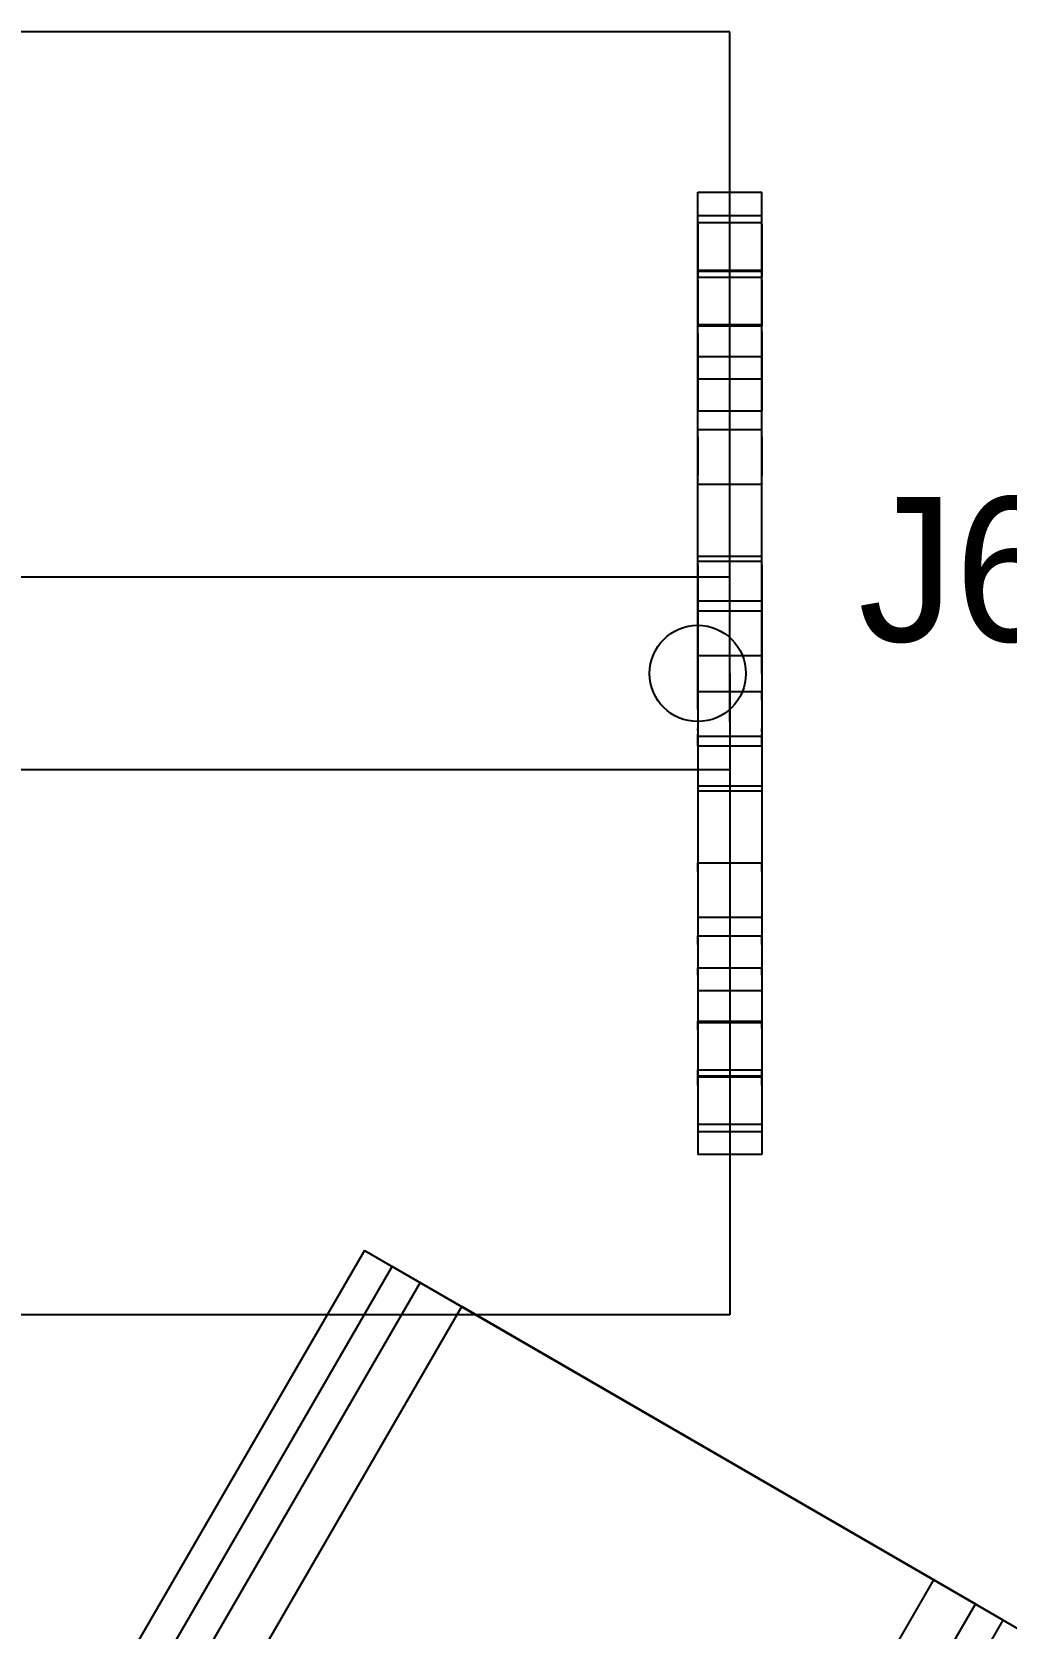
# Model space of a CAD drawing. Header units: millimetres. Extents: x -180 to 1414, y -663 to 972.
# Drawn here: x 558.5 to 619.2, y 545.5 to 645 of the extents above; entities that cross this region are included whole.
import ezdxf

# ---------------------------------------------------------------- set-up
doc = ezdxf.new("R2010")
doc.units = ezdxf.units.MM
doc.layers.add('AXIS_CENTRES', color=4, linetype='Continuous')
doc.layers.add('SIDE', color=8, linetype='Continuous')

msp = doc.modelspace()

# ---------------------------------------------------------------- linework, layer by layer
at = {"layer": 'AXIS_CENTRES'}
msp.add_circle((600, 605), 3, dxfattribs=at)
at = {"layer": 'SIDE'}
for p, q in [((602, 645), (498, 645)), ((602, 644.888), (602, 645)), ((602, 644.553), (602, 644.888)), ((602, 643.997), (602, 644.553)), ((602, 643.223), (602, 643.997)), ((602, 642.235), (602, 643.223)), ((602, 641.039), (602, 642.235)), ((602, 639.641), (602, 641.039)), ((602, 638.05), (602, 639.641)), ((602, 636.273), (602, 638.05)), ((602, 634.322), (602, 636.273)), ((600, 634.916), (600, 635)), ((600, 635), (604, 635)), ((604, 634.916), (604, 635)), ((600, 634.665), (600, 634.916)), ((600, 634.248), (600, 634.665)), ((600, 633.667), (600, 634.248)), ((602, 632.207), (602, 634.322)), ((604, 634.665), (604, 634.916)), ((604, 634.248), (604, 634.665)), ((604, 633.667), (604, 634.248)), ((600, 632.926), (600, 633.667)), ((600, 633.547), (600, 633.552)), ((600, 633.552), (604, 633.552)), ((600, 633.533), (600, 633.547)), ((600, 633.509), (600, 633.533)), ((600, 633.477), (600, 633.509)), ((600, 633.435), (600, 633.477)), ((600, 633.384), (600, 633.435)), ((600, 633.324), (600, 633.384)), ((600, 633.257), (600, 633.324)), ((600, 633.181), (600, 633.257)), ((600, 633.098), (600, 633.181)), ((600, 633.105), (600, 633.11)), ((600, 633.11), (604, 633.11)), ((600, 633.091), (600, 633.105)), ((600, 633.008), (600, 633.098)), ((600, 633.067), (600, 633.091)), ((600, 633.034), (600, 633.067)), ((600, 632.992), (600, 633.034)), ((600, 633.008), (600, 632.912)), ((600, 632.942), (600, 632.992)), ((604, 632.926), (604, 633.667)), ((604, 633.547), (604, 633.552)), ((604, 633.533), (604, 633.547)), ((604, 633.509), (604, 633.533)), ((604, 633.477), (604, 633.509)), ((604, 633.435), (604, 633.477)), ((604, 633.384), (604, 633.435)), ((604, 633.324), (604, 633.384)), ((604, 633.257), (604, 633.324)), ((604, 633.181), (604, 633.257)), ((604, 633.098), (604, 633.181)), ((604, 633.105), (604, 633.11)), ((604, 633.091), (604, 633.105)), ((604, 633.008), (604, 633.098)), ((604, 633.067), (604, 633.091)), ((604, 633.034), (604, 633.067)), ((604, 632.992), (604, 633.034)), ((604, 633.008), (604, 632.912)), ((604, 632.942), (604, 632.992)), ((600, 632.882), (600, 632.942)), ((600, 632.029), (600, 632.926)), ((600, 632.912), (600, 632.81)), ((600, 632.815), (600, 632.882)), ((600, 632.739), (600, 632.815)), ((600, 632.81), (600, 632.702)), ((600, 632.656), (600, 632.739)), ((600, 632.702), (600, 632.59)), ((600, 632.656), (600, 632.566)), ((600, 632.59), (600, 632.473)), ((600, 632.566), (600, 632.47)), ((600, 632.473), (600, 632.353)), ((600, 632.47), (600, 632.368)), ((600, 632.368), (600, 632.26)), ((600, 632.353), (600, 632.23)), ((600, 632.26), (600, 632.148)), ((600, 632.23), (600, 632.105)), ((600, 632.148), (600, 632.031)), ((600, 632.105), (600, 631.979)), ((600, 632.031), (600, 631.911)), ((600, 630.981), (600, 632.029)), ((600, 631.979), (600, 631.852)), ((602, 629.94), (602, 632.207)), ((604, 632.882), (604, 632.942)), ((604, 632.029), (604, 632.926)), ((604, 632.912), (604, 632.81)), ((604, 632.815), (604, 632.882)), ((604, 632.739), (604, 632.815)), ((604, 632.81), (604, 632.702)), ((604, 632.656), (604, 632.739)), ((604, 632.702), (604, 632.59)), ((604, 632.656), (604, 632.566)), ((604, 632.59), (604, 632.473)), ((604, 632.566), (604, 632.47)), ((604, 632.473), (604, 632.353)), ((604, 632.47), (604, 632.368)), ((604, 632.368), (604, 632.26)), ((604, 632.353), (604, 632.23)), ((604, 632.26), (604, 632.148)), ((604, 632.23), (604, 632.105)), ((604, 632.148), (604, 632.031)), ((604, 632.105), (604, 631.979)), ((604, 632.031), (604, 631.911)), ((604, 630.981), (604, 632.029)), ((604, 631.979), (604, 631.852)), ((600, 631.911), (600, 631.788)), ((600, 631.852), (600, 631.725)), ((600, 631.788), (600, 631.663)), ((600, 631.725), (600, 631.599)), ((600, 631.663), (600, 631.537)), ((600, 631.599), (600, 631.474)), ((600, 631.537), (600, 631.41)), ((600, 631.474), (600, 631.351)), ((600, 631.41), (600, 631.283)), ((600, 631.351), (600, 631.231)), ((600, 631.283), (600, 631.157)), ((600, 631.231), (600, 631.115)), ((600, 631.157), (600, 631.032)), ((600, 631.115), (600, 631.002)), ((600, 631.032), (600, 630.909)), ((600, 631.002), (600, 630.894)), ((604, 631.911), (604, 631.788)), ((604, 631.852), (604, 631.725)), ((604, 631.788), (604, 631.663)), ((604, 631.725), (604, 631.599)), ((604, 631.663), (604, 631.537)), ((604, 631.599), (604, 631.474)), ((604, 631.537), (604, 631.41)), ((604, 631.474), (604, 631.351)), ((604, 631.41), (604, 631.283)), ((604, 631.351), (604, 631.231)), ((604, 631.283), (604, 631.157)), ((604, 631.231), (604, 631.115)), ((604, 631.157), (604, 631.032)), ((604, 631.115), (604, 631.002)), ((604, 631.032), (604, 630.909)), ((604, 631.002), (604, 630.894)), ((600, 629.787), (600, 630.981)), ((600, 630.909), (600, 630.789)), ((600, 630.894), (600, 630.792)), ((600, 630.792), (600, 630.696)), ((600, 630.789), (600, 630.672)), ((600, 630.696), (600, 630.606)), ((600, 630.672), (600, 630.56)), ((600, 630.606), (600, 630.523)), ((600, 630.56), (600, 630.452)), ((600, 630.523), (600, 630.448)), ((600, 630.452), (600, 630.35)), ((600, 630.448), (600, 630.38)), ((600, 630.38), (600, 630.32)), ((600, 630.35), (600, 630.254)), ((600, 630.32), (600, 630.27)), ((600, 630.27), (600, 630.228)), ((600, 630.254), (600, 630.164)), ((600, 630.228), (600, 630.195)), ((600, 630.195), (600, 630.171)), ((600, 630.171), (600, 630.157)), ((600, 630.164), (600, 630.081)), ((600, 630.157), (600, 630.152)), ((600, 630.152), (604, 630.152)), ((600, 630.078), (600, 630.083)), ((600, 630.083), (604, 630.083)), ((600, 630.081), (600, 630.005)), ((600, 630.064), (600, 630.078)), ((600, 630.04), (600, 630.064)), ((600, 630.007), (600, 630.04)), ((600, 629.965), (600, 630.007)), ((600, 630.005), (600, 629.938)), ((604, 629.787), (604, 630.981)), ((604, 630.909), (604, 630.789)), ((604, 630.894), (604, 630.792)), ((604, 630.792), (604, 630.696)), ((604, 630.789), (604, 630.672)), ((604, 630.696), (604, 630.606)), ((604, 630.672), (604, 630.56)), ((604, 630.606), (604, 630.523)), ((604, 630.56), (604, 630.452)), ((604, 630.523), (604, 630.448)), ((604, 630.452), (604, 630.35)), ((604, 630.448), (604, 630.38)), ((604, 630.38), (604, 630.32)), ((604, 630.35), (604, 630.254)), ((604, 630.32), (604, 630.27)), ((604, 630.27), (604, 630.228)), ((604, 630.254), (604, 630.164)), ((604, 630.228), (604, 630.195)), ((604, 630.195), (604, 630.171)), ((604, 630.171), (604, 630.157)), ((604, 630.164), (604, 630.081)), ((604, 630.157), (604, 630.152)), ((604, 630.078), (604, 630.083)), ((604, 630.081), (604, 630.005)), ((604, 630.064), (604, 630.078)), ((604, 630.04), (604, 630.064)), ((604, 630.007), (604, 630.04)), ((604, 629.965), (604, 630.007)), ((604, 630.005), (604, 629.938)), ((600, 629.914), (600, 629.965)), ((600, 629.938), (600, 629.878)), ((600, 629.855), (600, 629.914)), ((600, 629.878), (600, 629.828)), ((600, 629.787), (600, 629.855)), ((600, 629.828), (600, 629.786)), ((600, 628.455), (600, 629.787)), ((600, 629.712), (600, 629.787)), ((600, 629.786), (600, 629.753)), ((600, 629.753), (600, 629.729)), ((600, 629.729), (600, 629.715)), ((600, 629.715), (600, 629.71)), ((600, 629.629), (600, 629.712)), ((600, 629.71), (604, 629.71)), ((600, 629.539), (600, 629.629)), ((600, 629.539), (600, 629.443)), ((600, 629.443), (600, 629.34)), ((600, 629.34), (600, 629.233)), ((600, 629.233), (600, 629.12)), ((600, 629.12), (600, 629.004)), ((600, 629.004), (600, 628.884)), ((602, 627.533), (602, 629.94)), ((604, 629.914), (604, 629.965)), ((604, 629.938), (604, 629.878)), ((604, 629.855), (604, 629.914)), ((604, 629.878), (604, 629.828)), ((604, 629.787), (604, 629.855)), ((604, 629.828), (604, 629.786)), ((604, 628.455), (604, 629.787)), ((604, 629.712), (604, 629.787)), ((604, 629.786), (604, 629.753)), ((604, 629.753), (604, 629.729)), ((604, 629.729), (604, 629.715)), ((604, 629.715), (604, 629.71)), ((604, 629.629), (604, 629.712)), ((604, 629.539), (604, 629.629)), ((604, 629.539), (604, 629.443)), ((604, 629.443), (604, 629.34)), ((604, 629.34), (604, 629.233)), ((604, 629.233), (604, 629.12)), ((604, 629.12), (604, 629.004)), ((604, 629.004), (604, 628.884)), ((600, 628.884), (600, 628.761)), ((600, 628.761), (600, 628.636)), ((600, 628.636), (600, 628.51)), ((600, 628.51), (600, 628.383)), ((600, 626.992), (600, 628.455)), ((600, 628.383), (600, 628.256)), ((600, 628.256), (600, 628.129)), ((600, 628.129), (600, 628.004)), ((600, 628.004), (600, 627.882)), ((604, 628.884), (604, 628.761)), ((604, 628.761), (604, 628.636)), ((604, 628.636), (604, 628.51)), ((604, 628.51), (604, 628.383)), ((604, 626.992), (604, 628.455)), ((604, 628.383), (604, 628.256)), ((604, 628.256), (604, 628.129)), ((604, 628.129), (604, 628.004)), ((604, 628.004), (604, 627.882)), ((600, 627.882), (600, 627.762)), ((600, 627.762), (600, 627.645)), ((600, 627.645), (600, 627.533)), ((600, 627.533), (600, 627.425)), ((600, 627.425), (600, 627.323)), ((600, 627.323), (600, 627.226)), ((600, 627.226), (600, 627.136)), ((600, 627.136), (600, 627.054)), ((600, 627.054), (600, 626.978)), ((602, 625), (602, 627.533)), ((604, 627.882), (604, 627.762)), ((604, 627.762), (604, 627.645)), ((604, 627.645), (604, 627.533)), ((604, 627.533), (604, 627.425)), ((604, 627.425), (604, 627.323)), ((604, 627.323), (604, 627.226)), ((604, 627.226), (604, 627.136)), ((604, 627.136), (604, 627.054)), ((604, 627.054), (604, 626.978)), ((600, 625.405), (600, 626.992)), ((600, 626.978), (600, 626.91)), ((600, 626.91), (600, 626.851)), ((600, 626.851), (600, 626.8)), ((600, 626.8), (600, 626.758)), ((600, 626.76), (600, 626.765)), ((600, 626.765), (604, 626.765)), ((600, 626.746), (600, 626.76)), ((600, 626.758), (600, 626.725)), ((600, 626.722), (600, 626.746)), ((600, 626.725), (600, 626.702)), ((600, 626.689), (600, 626.722)), ((600, 626.702), (600, 626.687)), ((600, 626.647), (600, 626.689)), ((600, 626.687), (600, 626.683)), ((600, 626.683), (604, 626.683)), ((600, 626.597), (600, 626.647)), ((600, 626.537), (600, 626.597)), ((600, 626.47), (600, 626.537)), ((600, 626.394), (600, 626.47)), ((600, 626.311), (600, 626.394)), ((600, 626.221), (600, 626.311)), ((600, 626.221), (600, 626.125)), ((600, 626.125), (600, 626.023)), ((600, 626.023), (600, 625.915)), ((604, 625.405), (604, 626.992)), ((604, 626.978), (604, 626.91)), ((604, 626.91), (604, 626.851)), ((604, 626.851), (604, 626.8)), ((604, 626.8), (604, 626.758)), ((604, 626.76), (604, 626.765)), ((604, 626.746), (604, 626.76)), ((604, 626.758), (604, 626.725)), ((604, 626.722), (604, 626.746)), ((604, 626.725), (604, 626.702)), ((604, 626.689), (604, 626.722)), ((604, 626.702), (604, 626.687)), ((604, 626.647), (604, 626.689)), ((604, 626.687), (604, 626.683)), ((604, 626.597), (604, 626.647)), ((604, 626.537), (604, 626.597)), ((604, 626.47), (604, 626.537)), ((604, 626.394), (604, 626.47)), ((604, 626.311), (604, 626.394)), ((604, 626.311), (604, 626.221)), ((604, 626.221), (604, 626.125)), ((604, 626.125), (604, 626.023)), ((604, 626.023), (604, 625.915)), ((600, 625.915), (600, 625.802)), ((600, 625.802), (600, 625.686)), ((600, 625.686), (600, 625.566)), ((600, 625.566), (600, 625.443)), ((600, 625.443), (600, 625.318)), ((600, 623.705), (600, 625.405)), ((600, 625.318), (600, 625.192)), ((600, 625.192), (600, 625.065)), ((600, 625.065), (600, 624.938)), ((604, 625.915), (604, 625.802)), ((604, 625.802), (604, 625.686)), ((604, 625.686), (604, 625.566)), ((604, 625.566), (604, 625.443)), ((604, 625.443), (604, 625.318)), ((604, 623.705), (604, 625.405)), ((604, 625.318), (604, 625.192)), ((604, 625.192), (604, 625.065)), ((604, 625.065), (604, 624.938)), ((600, 624.938), (600, 624.812)), ((600, 624.812), (600, 624.687)), ((600, 624.762), (600, 624.767)), ((600, 624.767), (604, 624.767)), ((600, 624.748), (600, 624.762)), ((600, 624.724), (600, 624.748)), ((600, 624.691), (600, 624.724)), ((600, 624.649), (600, 624.691)), ((600, 624.687), (600, 624.564)), ((600, 624.598), (600, 624.649)), ((600, 624.539), (600, 624.598)), ((600, 624.564), (600, 624.444)), ((600, 624.471), (600, 624.539)), ((600, 624.396), (600, 624.471)), ((600, 624.444), (600, 624.327)), ((600, 624.313), (600, 624.396)), ((600, 624.327), (600, 624.215)), ((600, 624.223), (600, 624.313)), ((600, 624.223), (600, 624.126)), ((600, 624.215), (600, 624.107)), ((600, 624.126), (600, 624.024)), ((600, 624.107), (600, 624.005)), ((600, 624.024), (600, 623.917)), ((602, 622.355), (602, 625)), ((604, 624.938), (604, 624.812)), ((604, 624.812), (604, 624.687)), ((604, 624.762), (604, 624.767)), ((604, 624.748), (604, 624.762)), ((604, 624.724), (604, 624.748)), ((604, 624.691), (604, 624.724)), ((604, 624.649), (604, 624.691)), ((604, 624.687), (604, 624.564)), ((604, 624.598), (604, 624.649)), ((604, 624.539), (604, 624.598)), ((604, 624.564), (604, 624.444)), ((604, 624.471), (604, 624.539)), ((604, 624.396), (604, 624.471)), ((604, 624.444), (604, 624.327)), ((604, 624.313), (604, 624.396)), ((604, 624.327), (604, 624.215)), ((604, 624.223), (604, 624.313)), ((604, 624.223), (604, 624.126)), ((604, 624.215), (604, 624.107)), ((604, 624.126), (604, 624.024)), ((604, 624.107), (604, 624.005)), ((604, 624.024), (604, 623.917)), ((600, 624.005), (600, 623.909)), ((600, 623.917), (600, 623.804)), ((600, 623.909), (600, 623.819)), ((600, 623.819), (600, 623.736)), ((600, 623.804), (600, 623.688)), ((600, 623.736), (600, 623.66)), ((600, 621.9), (600, 623.705)), ((600, 623.688), (600, 623.568)), ((600, 623.66), (600, 623.593)), ((600, 623.593), (600, 623.533)), ((600, 623.568), (600, 623.445)), ((600, 623.533), (600, 623.482)), ((600, 623.482), (600, 623.44)), ((600, 623.445), (600, 623.32)), ((600, 623.44), (600, 623.408)), ((600, 623.408), (600, 623.384)), ((600, 623.384), (600, 623.37)), ((600, 623.37), (600, 623.365)), ((600, 623.365), (604, 623.365)), ((600, 623.32), (600, 623.194)), ((600, 623.194), (600, 623.067)), ((600, 623.067), (600, 622.94)), ((604, 624.005), (604, 623.909)), ((604, 623.917), (604, 623.804)), ((604, 623.909), (604, 623.819)), ((604, 623.819), (604, 623.736)), ((604, 623.804), (604, 623.688)), ((604, 623.736), (604, 623.66)), ((604, 621.9), (604, 623.705)), ((604, 623.688), (604, 623.568)), ((604, 623.66), (604, 623.593)), ((604, 623.593), (604, 623.533)), ((604, 623.568), (604, 623.445)), ((604, 623.533), (604, 623.482)), ((604, 623.482), (604, 623.44)), ((604, 623.445), (604, 623.32)), ((604, 623.44), (604, 623.408)), ((604, 623.408), (604, 623.384)), ((604, 623.384), (604, 623.37)), ((604, 623.37), (604, 623.365)), ((604, 623.32), (604, 623.194)), ((604, 623.194), (604, 623.067)), ((604, 623.067), (604, 622.94)), ((600, 622.94), (600, 622.813)), ((600, 622.813), (600, 622.688)), ((600, 622.688), (600, 622.565)), ((600, 622.565), (600, 622.445)), ((600, 622.445), (600, 622.329)), ((600, 622.329), (600, 622.217)), ((600, 622.217), (600, 622.109)), ((600, 622.109), (600, 622.007)), ((602, 619.614), (602, 622.355)), ((604, 622.94), (604, 622.813)), ((604, 622.813), (604, 622.688)), ((604, 622.688), (604, 622.565)), ((604, 622.565), (604, 622.445)), ((604, 622.445), (604, 622.329)), ((604, 622.329), (604, 622.217)), ((604, 622.217), (604, 622.109)), ((604, 622.109), (604, 622.007)), ((600, 622.007), (600, 621.91)), ((600, 621.91), (600, 621.82)), ((600, 620), (600, 621.9)), ((600, 621.82), (600, 621.737)), ((600, 621.737), (600, 621.662)), ((600, 621.662), (600, 621.594)), ((600, 621.594), (600, 621.535)), ((600, 621.535), (600, 621.484)), ((600, 621.484), (600, 621.442)), ((600, 621.442), (600, 621.409)), ((600, 621.409), (600, 621.385)), ((600, 621.385), (600, 621.371)), ((600, 621.371), (600, 621.367)), ((600, 621.367), (604, 621.367)), ((604, 622.007), (604, 621.91)), ((604, 621.91), (604, 621.82)), ((604, 620), (604, 621.9)), ((604, 621.82), (604, 621.737)), ((604, 621.737), (604, 621.662)), ((604, 621.662), (604, 621.594)), ((604, 621.594), (604, 621.535)), ((604, 621.535), (604, 621.484)), ((604, 621.484), (604, 621.442)), ((604, 621.442), (604, 621.409)), ((604, 621.409), (604, 621.385)), ((604, 621.385), (604, 621.371)), ((604, 621.371), (604, 621.367)), ((600, 620.195), (600, 620.2)), ((600, 620.2), (604, 620.2)), ((600, 620.181), (600, 620.195)), ((600, 620.157), (600, 620.181)), ((600, 620.124), (600, 620.157)), ((600, 620.082), (600, 620.124)), ((600, 620.032), (600, 620.082)), ((604, 620.195), (604, 620.2)), ((604, 620.181), (604, 620.195)), ((604, 620.157), (604, 620.181)), ((604, 620.124), (604, 620.157)), ((604, 620.082), (604, 620.124)), ((604, 620.032), (604, 620.082)), ((600, 619.972), (600, 620.032)), ((600, 618.017), (600, 620)), ((600, 619.905), (600, 619.972)), ((600, 619.829), (600, 619.905)), ((600, 619.746), (600, 619.829)), ((600, 619.746), (600, 619.656)), ((600, 619.656), (600, 619.56)), ((600, 619.56), (600, 619.458)), ((600, 619.458), (600, 619.35)), ((600, 619.35), (600, 619.238)), ((600, 619.238), (600, 619.121)), ((600, 619.121), (600, 619.001)), ((602, 616.79), (602, 619.614)), ((604, 619.972), (604, 620.032)), ((604, 618.017), (604, 620)), ((604, 619.905), (604, 619.972)), ((604, 619.829), (604, 619.905)), ((604, 619.746), (604, 619.829)), ((604, 619.746), (604, 619.656)), ((604, 619.656), (604, 619.56)), ((604, 619.56), (604, 619.458)), ((604, 619.458), (604, 619.35)), ((604, 619.35), (604, 619.238)), ((604, 619.238), (604, 619.121)), ((604, 619.121), (604, 619.001)), ((600, 619.001), (600, 618.878)), ((600, 618.878), (600, 618.753)), ((600, 618.753), (600, 618.627)), ((600, 618.627), (600, 618.5)), ((600, 618.5), (600, 618.373)), ((600, 618.373), (600, 618.247)), ((600, 618.247), (600, 618.122)), ((600, 618.122), (600, 617.999)), ((604, 619.001), (604, 618.878)), ((604, 618.878), (604, 618.753)), ((604, 618.753), (604, 618.627)), ((604, 618.627), (604, 618.5)), ((604, 618.5), (604, 618.373)), ((604, 618.373), (604, 618.247)), ((604, 618.247), (604, 618.122)), ((604, 618.122), (604, 617.999)), ((600, 615.96), (600, 618.017)), ((600, 617.999), (600, 617.879)), ((600, 617.879), (600, 617.762)), ((600, 617.762), (600, 617.65)), ((600, 617.65), (600, 617.542)), ((600, 617.542), (600, 617.44)), ((600, 617.44), (600, 617.344)), ((600, 617.254), (600, 617.344)), ((600, 617.171), (600, 617.254)), ((600, 617.095), (600, 617.171)), ((600, 617.095), (600, 617.028)), ((604, 615.96), (604, 618.017)), ((604, 617.999), (604, 617.879)), ((604, 617.879), (604, 617.762)), ((604, 617.762), (604, 617.65)), ((604, 617.65), (604, 617.542)), ((604, 617.542), (604, 617.44)), ((604, 617.44), (604, 617.344)), ((604, 617.254), (604, 617.344)), ((604, 617.171), (604, 617.254)), ((604, 617.095), (604, 617.171)), ((604, 617.028), (604, 617.095)), ((600, 616.968), (600, 617.028)), ((600, 616.918), (600, 616.968)), ((600, 616.876), (600, 616.918)), ((600, 616.843), (600, 616.876)), ((600, 616.819), (600, 616.843)), ((600, 616.805), (600, 616.819)), ((600, 616.805), (600, 616.8)), ((600, 616.8), (604, 616.8)), ((602, 613.901), (602, 616.79)), ((604, 616.968), (604, 617.028)), ((604, 616.918), (604, 616.968)), ((604, 616.876), (604, 616.918)), ((604, 616.843), (604, 616.876)), ((604, 616.819), (604, 616.843)), ((604, 616.819), (604, 616.805)), ((604, 616.805), (604, 616.8)), ((600, 613.843), (600, 615.96)), ((604, 613.843), (604, 615.96)), ((600, 611.676), (600, 613.843)), ((602, 610.962), (602, 613.901)), ((604, 611.676), (604, 613.843)), ((600, 612.309), (600, 612.314)), ((600, 612.314), (604, 612.314)), ((600, 612.295), (600, 612.309)), ((600, 612.271), (600, 612.295)), ((600, 612.238), (600, 612.271)), ((600, 612.196), (600, 612.238)), ((600, 612.145), (600, 612.196)), ((600, 612.086), (600, 612.145)), ((600, 612.018), (600, 612.086)), ((604, 612.309), (604, 612.314)), ((604, 612.295), (604, 612.309)), ((604, 612.271), (604, 612.295)), ((604, 612.238), (604, 612.271)), ((604, 612.196), (604, 612.238)), ((604, 612.145), (604, 612.196)), ((604, 612.086), (604, 612.145)), ((604, 612.018), (604, 612.086)), ((600, 611.943), (600, 612.018)), ((600, 611.98), (600, 612)), ((600, 612), (604, 612)), ((600, 611.922), (600, 611.98)), ((600, 611.86), (600, 611.943)), ((600, 611.825), (600, 611.922)), ((600, 611.77), (600, 611.86)), ((600, 611.689), (600, 611.825)), ((600, 611.77), (600, 611.674)), ((600, 611.516), (600, 611.689)), ((600, 609.471), (600, 611.676)), ((600, 611.674), (600, 611.571)), ((600, 611.571), (600, 611.464)), ((600, 611.307), (600, 611.516)), ((600, 611.464), (600, 611.351)), ((600, 611.351), (600, 611.235)), ((600, 611.062), (600, 611.307)), ((600, 611.235), (600, 611.115)), ((600, 611.115), (600, 610.992)), ((604, 611.943), (604, 612.018)), ((604, 611.98), (604, 612)), ((604, 611.922), (604, 611.98)), ((604, 611.86), (604, 611.943)), ((604, 611.825), (604, 611.922)), ((604, 611.77), (604, 611.86)), ((604, 611.689), (604, 611.825)), ((604, 611.77), (604, 611.674)), ((604, 611.516), (604, 611.689)), ((604, 609.471), (604, 611.676)), ((604, 611.674), (604, 611.571)), ((604, 611.571), (604, 611.464)), ((604, 611.307), (604, 611.516)), ((604, 611.464), (604, 611.351)), ((604, 611.351), (604, 611.235)), ((604, 611.062), (604, 611.307)), ((604, 611.235), (604, 611.115)), ((604, 611.115), (604, 610.992)), ((602, 611), (498, 611)), ((600, 610.784), (600, 611.062)), ((600, 610.992), (600, 610.867)), ((600, 610.867), (600, 610.741)), ((600, 610.473), (600, 610.784)), ((600, 610.741), (600, 610.614)), ((600, 610.614), (600, 610.487)), ((600, 610.487), (600, 610.36)), ((600, 610.131), (600, 610.473)), ((600, 610.36), (600, 610.235)), ((600, 610.235), (600, 610.113)), ((600, 610.131), (600, 609.761)), ((600, 610.113), (600, 609.993)), ((602, 610.983), (602, 611)), ((602, 610.933), (602, 610.983)), ((602, 607.989), (602, 610.962)), ((602, 610.85), (602, 610.933)), ((602, 610.733), (602, 610.85)), ((602, 610.585), (602, 610.733)), ((602, 610.406), (602, 610.585)), ((602, 610.196), (602, 610.406)), ((602, 609.957), (602, 610.196)), ((604, 610.784), (604, 611.062)), ((604, 610.992), (604, 610.867)), ((604, 610.867), (604, 610.741)), ((604, 610.473), (604, 610.784)), ((604, 610.741), (604, 610.614)), ((604, 610.614), (604, 610.487)), ((604, 610.487), (604, 610.36)), ((604, 610.131), (604, 610.473)), ((604, 610.36), (604, 610.235)), ((604, 610.235), (604, 610.113)), ((604, 610.131), (604, 609.761)), ((604, 610.113), (604, 609.993)), ((600, 609.993), (600, 609.876)), ((600, 609.764), (600, 609.876)), ((600, 609.764), (600, 609.656)), ((600, 609.761), (600, 609.364)), ((600, 609.656), (600, 609.554)), ((600, 609.457), (600, 609.554)), ((600, 609.518), (600, 609.522)), ((600, 609.522), (604, 609.522)), ((600, 609.503), (600, 609.518)), ((600, 609.48), (600, 609.503)), ((600, 609.447), (600, 609.48)), ((600, 607.242), (600, 609.471)), ((600, 609.457), (600, 609.367)), ((600, 609.405), (600, 609.447)), ((600, 609.354), (600, 609.405)), ((600, 609.284), (600, 609.367)), ((600, 609.364), (600, 608.943)), ((600, 609.294), (600, 609.354)), ((600, 609.227), (600, 609.294)), ((600, 609.284), (600, 609.209)), ((600, 609.151), (600, 609.227)), ((600, 609.209), (600, 609.141)), ((600, 609.068), (600, 609.151)), ((600, 609.141), (600, 609.082)), ((602, 609.691), (602, 609.957)), ((602, 609.398), (602, 609.691)), ((602, 609.081), (602, 609.398)), ((604, 609.993), (604, 609.876)), ((604, 609.764), (604, 609.876)), ((604, 609.656), (604, 609.764)), ((604, 609.761), (604, 609.364)), ((604, 609.656), (604, 609.554)), ((604, 609.457), (604, 609.554)), ((604, 609.518), (604, 609.522)), ((604, 609.503), (604, 609.518)), ((604, 609.48), (604, 609.503)), ((604, 609.447), (604, 609.48)), ((604, 607.242), (604, 609.471)), ((604, 609.367), (604, 609.457)), ((604, 609.405), (604, 609.447)), ((604, 609.354), (604, 609.405)), ((604, 609.367), (604, 609.284)), ((604, 609.364), (604, 608.943)), ((604, 609.294), (604, 609.354)), ((604, 609.227), (604, 609.294)), ((604, 609.284), (604, 609.209)), ((604, 609.151), (604, 609.227)), ((604, 609.209), (604, 609.141)), ((604, 609.068), (604, 609.151)), ((604, 609.141), (604, 609.082)), ((600, 609.082), (600, 609.031)), ((600, 608.979), (600, 609.068)), ((600, 609.031), (600, 608.989)), ((600, 608.989), (600, 608.956)), ((600, 608.979), (600, 608.882)), ((600, 608.956), (600, 608.933)), ((600, 608.943), (600, 608.5)), ((600, 608.933), (600, 608.918)), ((600, 608.918), (600, 608.914)), ((600, 608.914), (604, 608.914)), ((600, 608.882), (600, 608.78)), ((600, 608.78), (600, 608.672)), ((600, 608.672), (600, 608.56)), ((600, 608.56), (600, 608.443)), ((600, 608.5), (600, 608.037)), ((600, 608.443), (600, 608.323)), ((600, 608.323), (600, 608.201)), ((600, 608.201), (600, 608.076)), ((602, 608.741), (602, 609.081)), ((602, 608.38), (602, 608.741)), ((602, 608), (602, 608.38)), ((604, 609.082), (604, 609.031)), ((604, 608.979), (604, 609.068)), ((604, 609.031), (604, 608.989)), ((604, 608.989), (604, 608.956)), ((604, 608.979), (604, 608.882)), ((604, 608.956), (604, 608.933)), ((604, 608.943), (604, 608.5)), ((604, 608.933), (604, 608.918)), ((604, 608.918), (604, 608.914)), ((604, 608.882), (604, 608.78)), ((604, 608.78), (604, 608.672)), ((604, 608.672), (604, 608.56)), ((604, 608.56), (604, 608.443)), ((604, 608.5), (604, 608.037)), ((604, 608.443), (604, 608.323)), ((604, 608.323), (604, 608.201)), ((604, 608.201), (604, 608.076)), ((600, 608.076), (600, 607.949)), ((600, 608.037), (600, 607.557)), ((600, 607.949), (600, 607.822)), ((600, 607.822), (600, 607.695)), ((600, 607.695), (600, 607.569)), ((600, 607.569), (600, 607.444)), ((600, 607.557), (600, 607.063)), ((600, 607.444), (600, 607.321)), ((600, 607.321), (600, 607.201)), ((600, 605), (600, 607.242)), ((600, 607.201), (600, 607.085)), ((602, 607.603), (602, 608)), ((602, 605), (602, 607.989)), ((602, 607.192), (602, 607.603)), ((602, 606.769), (602, 607.192)), ((604, 608.076), (604, 607.949)), ((604, 608.037), (604, 607.557)), ((604, 607.949), (604, 607.822)), ((604, 607.822), (604, 607.695)), ((604, 607.695), (604, 607.569)), ((604, 607.569), (604, 607.444)), ((604, 607.557), (604, 607.063)), ((604, 607.444), (604, 607.321)), ((604, 607.321), (604, 607.201)), ((604, 605), (604, 607.242)), ((604, 607.201), (604, 607.085)), ((600, 607.085), (600, 606.972)), ((600, 607.063), (600, 606.558)), ((600, 606.972), (600, 606.865)), ((600, 606.865), (600, 606.762)), ((600, 606.762), (600, 606.666)), ((600, 606.666), (600, 606.576)), ((600, 606.576), (600, 606.493)), ((600, 606.558), (600, 606.043)), ((600, 606.493), (600, 606.418)), ((600, 606.418), (600, 606.35)), ((600, 606.35), (600, 606.291)), ((600, 606.291), (600, 606.24)), ((600, 606.24), (600, 606.198)), ((600, 606.198), (600, 606.165)), ((600, 606.165), (600, 606.141)), ((600, 606.141), (600, 606.127)), ((600, 606.127), (600, 606.122)), ((600, 606.122), (604, 606.122)), ((602, 606.335), (602, 606.769)), ((602, 605.894), (602, 606.335)), ((604, 607.085), (604, 606.972)), ((604, 607.063), (604, 606.558)), ((604, 606.972), (604, 606.865)), ((604, 606.865), (604, 606.762)), ((604, 606.762), (604, 606.666)), ((604, 606.666), (604, 606.576)), ((604, 606.576), (604, 606.493)), ((604, 606.558), (604, 606.043)), ((604, 606.493), (604, 606.418)), ((604, 606.418), (604, 606.35)), ((604, 606.35), (604, 606.291)), ((604, 606.291), (604, 606.24)), ((604, 606.24), (604, 606.198)), ((604, 606.198), (604, 606.165)), ((604, 606.165), (604, 606.141)), ((604, 606.141), (604, 606.127)), ((604, 606.127), (604, 606.122)), ((600, 606.043), (600, 605.523)), ((600, 605.523), (600, 605)), ((602, 605.448), (602, 605.894)), ((602, 605), (602, 605.448)), ((604, 606.043), (604, 605.523)), ((604, 605.523), (604, 605)), ((600, 602.758), (600, 605)), ((600, 605), (600, 604.477)), ((600, 604.477), (600, 603.957)), ((602, 602.011), (602, 605)), ((602, 605), (602, 604.552)), ((602, 604.552), (602, 604.106)), ((604, 605), (604, 602.758)), ((604, 605), (604, 604.477)), ((604, 604.477), (604, 603.957)), ((600, 603.957), (600, 603.442)), ((600, 603.873), (600, 603.878)), ((600, 603.878), (604, 603.878)), ((600, 603.859), (600, 603.873)), ((600, 603.835), (600, 603.859)), ((600, 603.802), (600, 603.835)), ((600, 603.76), (600, 603.802)), ((600, 603.709), (600, 603.76)), ((600, 603.65), (600, 603.709)), ((600, 603.582), (600, 603.65)), ((600, 603.507), (600, 603.582)), ((600, 603.424), (600, 603.507)), ((600, 603.442), (600, 602.937)), ((600, 603.334), (600, 603.424)), ((600, 603.334), (600, 603.238)), ((600, 603.238), (600, 603.135)), ((600, 603.135), (600, 603.028)), ((602, 604.106), (602, 603.665)), ((602, 603.665), (602, 603.231)), ((602, 603.231), (602, 602.808)), ((604, 603.957), (604, 603.442)), ((604, 603.873), (604, 603.878)), ((604, 603.859), (604, 603.873)), ((604, 603.835), (604, 603.859)), ((604, 603.802), (604, 603.835)), ((604, 603.76), (604, 603.802)), ((604, 603.709), (604, 603.76)), ((604, 603.65), (604, 603.709)), ((604, 603.582), (604, 603.65)), ((604, 603.507), (604, 603.582)), ((604, 603.424), (604, 603.507)), ((604, 603.442), (604, 602.937)), ((604, 603.334), (604, 603.424)), ((604, 603.334), (604, 603.238)), ((604, 603.238), (604, 603.135)), ((604, 603.135), (604, 603.028)), ((600, 603.028), (600, 602.915)), ((600, 602.937), (600, 602.443)), ((600, 602.915), (600, 602.799)), ((600, 602.799), (600, 602.679)), ((600, 602.758), (600, 600.529)), ((600, 602.679), (600, 602.556)), ((600, 602.556), (600, 602.431)), ((600, 602.443), (600, 601.963)), ((600, 602.431), (600, 602.305)), ((600, 602.305), (600, 602.178)), ((600, 602.178), (600, 602.051)), ((602, 602.808), (602, 602.397)), ((602, 602.397), (602, 602)), ((604, 603.028), (604, 602.915)), ((604, 602.937), (604, 602.443)), ((604, 602.915), (604, 602.799)), ((604, 602.799), (604, 602.679)), ((604, 602.758), (604, 600.529)), ((604, 602.679), (604, 602.556)), ((604, 602.556), (604, 602.431)), ((604, 602.443), (604, 601.963)), ((604, 602.431), (604, 602.305)), ((604, 602.305), (604, 602.178)), ((604, 602.178), (604, 602.051)), ((600, 602.051), (600, 601.924)), ((600, 601.963), (600, 601.5)), ((600, 601.924), (600, 601.799)), ((600, 601.799), (600, 601.677)), ((600, 601.677), (600, 601.557)), ((600, 601.44), (600, 601.557)), ((600, 601.5), (600, 601.057)), ((600, 601.44), (600, 601.328)), ((600, 601.328), (600, 601.22)), ((600, 601.118), (600, 601.22)), ((602, 602.011), (602, 599.038)), ((602, 602), (602, 601.62)), ((602, 601.62), (602, 601.259)), ((602, 601.259), (602, 600.919)), ((604, 602.051), (604, 601.924)), ((604, 601.963), (604, 601.5)), ((604, 601.924), (604, 601.799)), ((604, 601.799), (604, 601.677)), ((604, 601.677), (604, 601.557)), ((604, 601.44), (604, 601.557)), ((604, 601.5), (604, 601.057)), ((604, 601.328), (604, 601.44)), ((604, 601.328), (604, 601.22)), ((604, 601.118), (604, 601.22)), ((600, 601.021), (600, 601.118)), ((600, 601.082), (600, 601.086)), ((600, 601.086), (604, 601.086)), ((600, 601.067), (600, 601.082)), ((600, 601.044), (600, 601.067)), ((600, 601.057), (600, 600.636)), ((600, 601.011), (600, 601.044)), ((600, 600.932), (600, 601.021)), ((600, 600.969), (600, 601.011)), ((600, 600.918), (600, 600.969)), ((600, 600.849), (600, 600.932)), ((600, 600.859), (600, 600.918)), ((600, 600.791), (600, 600.859)), ((600, 600.849), (600, 600.773)), ((600, 600.716), (600, 600.791)), ((600, 600.773), (600, 600.706)), ((600, 600.633), (600, 600.716)), ((600, 600.646), (600, 600.706)), ((600, 600.595), (600, 600.646)), ((600, 600.636), (600, 600.239)), ((600, 600.633), (600, 600.543)), ((600, 600.553), (600, 600.595)), ((600, 600.52), (600, 600.553)), ((600, 600.543), (600, 600.446)), ((600, 600.529), (600, 598.324)), ((600, 600.497), (600, 600.52)), ((600, 600.482), (600, 600.497)), ((600, 600.478), (600, 600.482)), ((600, 600.478), (604, 600.478)), ((600, 600.446), (600, 600.344)), ((600, 600.344), (600, 600.236)), ((600, 600.239), (600, 599.869)), ((600, 600.236), (600, 600.124)), ((602, 600.919), (602, 600.602)), ((602, 600.602), (602, 600.309)), ((602, 600.309), (602, 600.043)), ((604, 601.021), (604, 601.118)), ((604, 601.082), (604, 601.086)), ((604, 601.067), (604, 601.082)), ((604, 601.044), (604, 601.067)), ((604, 601.057), (604, 600.636)), ((604, 601.011), (604, 601.044)), ((604, 600.932), (604, 601.021)), ((604, 600.969), (604, 601.011)), ((604, 600.918), (604, 600.969)), ((604, 600.849), (604, 600.932)), ((604, 600.859), (604, 600.918)), ((604, 600.791), (604, 600.859)), ((604, 600.773), (604, 600.849)), ((604, 600.716), (604, 600.791)), ((604, 600.773), (604, 600.706)), ((604, 600.633), (604, 600.716)), ((604, 600.646), (604, 600.706)), ((604, 600.595), (604, 600.646)), ((604, 600.636), (604, 600.239)), ((604, 600.633), (604, 600.543)), ((604, 600.553), (604, 600.595)), ((604, 600.52), (604, 600.553)), ((604, 600.543), (604, 600.446)), ((604, 600.529), (604, 598.324)), ((604, 600.497), (604, 600.52)), ((604, 600.482), (604, 600.497)), ((604, 600.482), (604, 600.478)), ((604, 600.446), (604, 600.344)), ((604, 600.344), (604, 600.236)), ((604, 600.239), (604, 599.869)), ((604, 600.236), (604, 600.124)), ((600, 600.124), (600, 600.007)), ((600, 600.007), (600, 599.887)), ((600, 599.887), (600, 599.765)), ((600, 599.869), (600, 599.527)), ((600, 599.765), (600, 599.64)), ((600, 599.64), (600, 599.513)), ((600, 599.527), (600, 599.216)), ((600, 599.513), (600, 599.386)), ((600, 599.386), (600, 599.259)), ((600, 599.259), (600, 599.133)), ((600, 599.216), (600, 598.938)), ((602, 600.043), (602, 599.804)), ((602, 599.804), (602, 599.594)), ((602, 599.594), (602, 599.415)), ((602, 599.415), (602, 599.267)), ((602, 599.267), (602, 599.15)), ((602, 599.15), (602, 599.067)), ((604, 600.124), (604, 600.007)), ((604, 600.007), (604, 599.887)), ((604, 599.887), (604, 599.765)), ((604, 599.869), (604, 599.527)), ((604, 599.765), (604, 599.64)), ((604, 599.64), (604, 599.513)), ((604, 599.527), (604, 599.216)), ((604, 599.513), (604, 599.386)), ((604, 599.386), (604, 599.259)), ((604, 599.259), (604, 599.133)), ((604, 599.216), (604, 598.938)), ((602, 599), (498, 599)), ((600, 599.133), (600, 599.008)), ((600, 599.008), (600, 598.885)), ((600, 598.938), (600, 598.693)), ((600, 598.885), (600, 598.765)), ((600, 598.765), (600, 598.649)), ((600, 598.693), (600, 598.484)), ((600, 598.649), (600, 598.536)), ((600, 598.536), (600, 598.429)), ((600, 598.484), (600, 598.311)), ((600, 598.429), (600, 598.326)), ((600, 598.326), (600, 598.23)), ((600, 598.324), (600, 596.157)), ((600, 598.311), (600, 598.175)), ((600, 598.23), (600, 598.14)), ((600, 598.175), (600, 598.078)), ((600, 598.14), (600, 598.057)), ((602, 599.067), (602, 599.017)), ((602, 599.038), (602, 596.099)), ((602, 599.017), (602, 599)), ((604, 599.133), (604, 599.008)), ((604, 599.008), (604, 598.885)), ((604, 598.938), (604, 598.693)), ((604, 598.885), (604, 598.765)), ((604, 598.765), (604, 598.649)), ((604, 598.693), (604, 598.484)), ((604, 598.649), (604, 598.536)), ((604, 598.536), (604, 598.429)), ((604, 598.484), (604, 598.311)), ((604, 598.429), (604, 598.326)), ((604, 598.326), (604, 598.23)), ((604, 598.324), (604, 596.157)), ((604, 598.311), (604, 598.175)), ((604, 598.23), (604, 598.14)), ((604, 598.175), (604, 598.078)), ((604, 598.14), (604, 598.057)), ((600, 598.078), (600, 598.02)), ((600, 598.057), (600, 597.982)), ((600, 598.02), (600, 598)), ((600, 598), (604, 598)), ((600, 597.982), (600, 597.914)), ((600, 597.914), (600, 597.855)), ((600, 597.855), (600, 597.804)), ((600, 597.804), (600, 597.762)), ((600, 597.762), (600, 597.729)), ((600, 597.729), (600, 597.705)), ((600, 597.705), (600, 597.691)), ((600, 597.691), (600, 597.686)), ((600, 597.686), (604, 597.686)), ((604, 598.078), (604, 598.02)), ((604, 598.057), (604, 597.982)), ((604, 598.02), (604, 598)), ((604, 597.982), (604, 597.914)), ((604, 597.914), (604, 597.855)), ((604, 597.855), (604, 597.804)), ((604, 597.804), (604, 597.762)), ((604, 597.762), (604, 597.729)), ((604, 597.729), (604, 597.705)), ((604, 597.705), (604, 597.691)), ((604, 597.691), (604, 597.686)), ((600, 596.157), (600, 594.04)), ((604, 596.157), (604, 594.04)), ((602, 596.099), (602, 593.21)), ((600, 594.04), (600, 591.983)), ((600, 593.195), (600, 593.2)), ((600, 593.2), (604, 593.2)), ((600, 593.181), (600, 593.195)), ((600, 593.157), (600, 593.181)), ((602, 593.21), (602, 590.386)), ((604, 594.04), (604, 591.983)), ((604, 593.195), (604, 593.2)), ((604, 593.181), (604, 593.195)), ((604, 593.157), (604, 593.181)), ((600, 593.124), (600, 593.157)), ((600, 593.082), (600, 593.124)), ((600, 593.032), (600, 593.082)), ((600, 592.972), (600, 593.032)), ((600, 592.905), (600, 592.972)), ((600, 592.829), (600, 592.905)), ((600, 592.746), (600, 592.829)), ((600, 592.656), (600, 592.746)), ((600, 592.656), (600, 592.56)), ((600, 592.56), (600, 592.458)), ((600, 592.458), (600, 592.35)), ((600, 592.35), (600, 592.238)), ((600, 592.238), (600, 592.121)), ((604, 593.124), (604, 593.157)), ((604, 593.082), (604, 593.124)), ((604, 593.032), (604, 593.082)), ((604, 592.972), (604, 593.032)), ((604, 592.905), (604, 592.972)), ((604, 592.829), (604, 592.905)), ((604, 592.746), (604, 592.829)), ((604, 592.656), (604, 592.746)), ((604, 592.656), (604, 592.56)), ((604, 592.56), (604, 592.458)), ((604, 592.458), (604, 592.35)), ((604, 592.35), (604, 592.238)), ((604, 592.238), (604, 592.121)), ((600, 592.121), (600, 592.001)), ((600, 592.001), (600, 591.878)), ((600, 591.983), (600, 590)), ((600, 591.878), (600, 591.753)), ((600, 591.753), (600, 591.627)), ((600, 591.627), (600, 591.5)), ((600, 591.5), (600, 591.373)), ((600, 591.373), (600, 591.247)), ((600, 591.247), (600, 591.122)), ((604, 592.121), (604, 592.001)), ((604, 592.001), (604, 591.878)), ((604, 591.983), (604, 590)), ((604, 591.878), (604, 591.753)), ((604, 591.753), (604, 591.627)), ((604, 591.627), (604, 591.5)), ((604, 591.5), (604, 591.373)), ((604, 591.373), (604, 591.247)), ((604, 591.247), (604, 591.122)), ((600, 591.122), (600, 590.999)), ((600, 590.999), (600, 590.879)), ((600, 590.879), (600, 590.762)), ((600, 590.762), (600, 590.65)), ((600, 590.65), (600, 590.542)), ((600, 590.542), (600, 590.44)), ((600, 590.44), (600, 590.344)), ((600, 590.344), (600, 590.254)), ((600, 590.254), (600, 590.171)), ((602, 590.386), (602, 587.645)), ((604, 591.122), (604, 590.999)), ((604, 590.999), (604, 590.879)), ((604, 590.879), (604, 590.762)), ((604, 590.762), (604, 590.65)), ((604, 590.65), (604, 590.542)), ((604, 590.542), (604, 590.44)), ((604, 590.44), (604, 590.344)), ((604, 590.344), (604, 590.254)), ((604, 590.254), (604, 590.171)), ((600, 590.171), (600, 590.095)), ((600, 590.095), (600, 590.028)), ((600, 590.028), (600, 589.968)), ((600, 590), (600, 588.1)), ((600, 589.968), (600, 589.918)), ((600, 589.918), (600, 589.876)), ((600, 589.876), (600, 589.843)), ((600, 589.843), (600, 589.819)), ((600, 589.819), (600, 589.805)), ((600, 589.805), (600, 589.8)), ((600, 589.8), (604, 589.8)), ((604, 590.171), (604, 590.095)), ((604, 590.095), (604, 590.028)), ((604, 590.028), (604, 589.968)), ((604, 590), (604, 588.1)), ((604, 589.968), (604, 589.918)), ((604, 589.918), (604, 589.876)), ((604, 589.876), (604, 589.843)), ((604, 589.843), (604, 589.819)), ((604, 589.819), (604, 589.805)), ((604, 589.805), (604, 589.8)), ((600, 588.629), (600, 588.633)), ((600, 588.633), (604, 588.633)), ((600, 588.615), (600, 588.629)), ((600, 588.591), (600, 588.615)), ((600, 588.558), (600, 588.591)), ((600, 588.516), (600, 588.558)), ((600, 588.465), (600, 588.516)), ((600, 588.406), (600, 588.465)), ((600, 588.338), (600, 588.406)), ((600, 588.263), (600, 588.338)), ((600, 588.18), (600, 588.263)), ((604, 588.629), (604, 588.633)), ((604, 588.615), (604, 588.629)), ((604, 588.591), (604, 588.615)), ((604, 588.558), (604, 588.591)), ((604, 588.516), (604, 588.558)), ((604, 588.465), (604, 588.516)), ((604, 588.406), (604, 588.465)), ((604, 588.338), (604, 588.406)), ((604, 588.263), (604, 588.338)), ((604, 588.18), (604, 588.263)), ((600, 588.09), (600, 588.18)), ((600, 588.1), (600, 586.295)), ((600, 588.09), (600, 587.993)), ((600, 587.993), (600, 587.891)), ((600, 587.891), (600, 587.783)), ((600, 587.783), (600, 587.671)), ((600, 587.671), (600, 587.555)), ((600, 587.555), (600, 587.435)), ((600, 587.435), (600, 587.312)), ((600, 587.312), (600, 587.187)), ((602, 587.645), (602, 585)), ((604, 588.09), (604, 588.18)), ((604, 588.1), (604, 586.295)), ((604, 588.09), (604, 587.993)), ((604, 587.993), (604, 587.891)), ((604, 587.891), (604, 587.783)), ((604, 587.783), (604, 587.671)), ((604, 587.671), (604, 587.555)), ((604, 587.555), (604, 587.435)), ((604, 587.435), (604, 587.312)), ((604, 587.312), (604, 587.187)), ((600, 587.187), (600, 587.06)), ((600, 587.06), (600, 586.933)), ((600, 586.933), (600, 586.806)), ((600, 586.806), (600, 586.68)), ((600, 586.68), (600, 586.555)), ((600, 586.63), (600, 586.635)), ((600, 586.635), (604, 586.635)), ((600, 586.616), (600, 586.63)), ((600, 586.592), (600, 586.616)), ((600, 586.56), (600, 586.592)), ((600, 586.518), (600, 586.56)), ((600, 586.555), (600, 586.432)), ((600, 586.467), (600, 586.518)), ((600, 586.407), (600, 586.467)), ((600, 586.432), (600, 586.312)), ((600, 586.34), (600, 586.407)), ((600, 586.264), (600, 586.34)), ((600, 586.312), (600, 586.196)), ((600, 586.295), (600, 584.595)), ((600, 586.181), (600, 586.264)), ((600, 586.196), (600, 586.083)), ((604, 587.187), (604, 587.06)), ((604, 587.06), (604, 586.933)), ((604, 586.933), (604, 586.806)), ((604, 586.806), (604, 586.68)), ((604, 586.68), (604, 586.555)), ((604, 586.63), (604, 586.635)), ((604, 586.616), (604, 586.63)), ((604, 586.592), (604, 586.616)), ((604, 586.56), (604, 586.592)), ((604, 586.518), (604, 586.56)), ((604, 586.555), (604, 586.432)), ((604, 586.467), (604, 586.518)), ((604, 586.407), (604, 586.467)), ((604, 586.432), (604, 586.312)), ((604, 586.34), (604, 586.407)), ((604, 586.264), (604, 586.34)), ((604, 586.312), (604, 586.196)), ((604, 586.295), (604, 584.595)), ((604, 586.181), (604, 586.264)), ((604, 586.196), (604, 586.083)), ((600, 586.181), (600, 586.091)), ((600, 586.091), (600, 585.995)), ((600, 586.083), (600, 585.976)), ((600, 585.995), (600, 585.893)), ((600, 585.976), (600, 585.874)), ((600, 585.893), (600, 585.785)), ((600, 585.874), (600, 585.777)), ((600, 585.785), (600, 585.673)), ((600, 585.777), (600, 585.687)), ((600, 585.687), (600, 585.604)), ((600, 585.673), (600, 585.556)), ((600, 585.604), (600, 585.529)), ((600, 585.556), (600, 585.436)), ((600, 585.529), (600, 585.461)), ((600, 585.461), (600, 585.402)), ((600, 585.436), (600, 585.313)), ((600, 585.402), (600, 585.351)), ((600, 585.351), (600, 585.309)), ((600, 585.313), (600, 585.188)), ((600, 585.309), (600, 585.276)), ((600, 585.276), (600, 585.252)), ((600, 585.252), (600, 585.238)), ((600, 585.238), (600, 585.233)), ((600, 585.233), (604, 585.233)), ((604, 586.181), (604, 586.091)), ((604, 586.091), (604, 585.995)), ((604, 586.083), (604, 585.976)), ((604, 585.995), (604, 585.893)), ((604, 585.976), (604, 585.874)), ((604, 585.893), (604, 585.785)), ((604, 585.874), (604, 585.777)), ((604, 585.785), (604, 585.673)), ((604, 585.777), (604, 585.687)), ((604, 585.687), (604, 585.604)), ((604, 585.673), (604, 585.556)), ((604, 585.604), (604, 585.529)), ((604, 585.556), (604, 585.436)), ((604, 585.529), (604, 585.461)), ((604, 585.461), (604, 585.402)), ((604, 585.436), (604, 585.313)), ((604, 585.402), (604, 585.351)), ((604, 585.351), (604, 585.309)), ((604, 585.313), (604, 585.188)), ((604, 585.309), (604, 585.276)), ((604, 585.276), (604, 585.252)), ((604, 585.252), (604, 585.238)), ((604, 585.238), (604, 585.233)), ((600, 585.188), (600, 585.062)), ((600, 585.062), (600, 584.935)), ((600, 584.935), (600, 584.808)), ((600, 584.808), (600, 584.682)), ((600, 584.682), (600, 584.557)), ((600, 584.595), (600, 583.008)), ((600, 584.557), (600, 584.434)), ((600, 584.434), (600, 584.314)), ((600, 584.314), (600, 584.198)), ((602, 585), (602, 582.467)), ((604, 585.188), (604, 585.062)), ((604, 585.062), (604, 584.935)), ((604, 584.935), (604, 584.808)), ((604, 584.808), (604, 584.682)), ((604, 584.682), (604, 584.557)), ((604, 584.595), (604, 583.008)), ((604, 584.557), (604, 584.434)), ((604, 584.434), (604, 584.314)), ((604, 584.314), (604, 584.198)), ((600, 584.198), (600, 584.085)), ((600, 584.085), (600, 583.977)), ((600, 583.977), (600, 583.875)), ((600, 583.875), (600, 583.779)), ((600, 583.779), (600, 583.689)), ((600, 583.689), (600, 583.606)), ((600, 583.606), (600, 583.53)), ((600, 583.53), (600, 583.463)), ((600, 583.463), (600, 583.403)), ((600, 583.403), (600, 583.353)), ((600, 583.353), (600, 583.311)), ((600, 583.313), (600, 583.317)), ((600, 583.317), (604, 583.317)), ((600, 583.298), (600, 583.313)), ((600, 583.311), (600, 583.278)), ((600, 583.275), (600, 583.298)), ((600, 583.278), (600, 583.254)), ((600, 583.242), (600, 583.275)), ((600, 583.254), (600, 583.24)), ((600, 583.2), (600, 583.242)), ((600, 583.24), (600, 583.235)), ((600, 583.235), (604, 583.235)), ((604, 584.198), (604, 584.085)), ((604, 584.085), (604, 583.977)), ((604, 583.977), (604, 583.875)), ((604, 583.875), (604, 583.779)), ((604, 583.779), (604, 583.689)), ((604, 583.689), (604, 583.606)), ((604, 583.606), (604, 583.53)), ((604, 583.53), (604, 583.463)), ((604, 583.463), (604, 583.403)), ((604, 583.403), (604, 583.353)), ((604, 583.353), (604, 583.311)), ((604, 583.313), (604, 583.317)), ((604, 583.298), (604, 583.313)), ((604, 583.311), (604, 583.278)), ((604, 583.275), (604, 583.298)), ((604, 583.278), (604, 583.254)), ((604, 583.242), (604, 583.275)), ((604, 583.254), (604, 583.24)), ((604, 583.2), (604, 583.242)), ((604, 583.24), (604, 583.235)), ((600, 583.149), (600, 583.2)), ((600, 583.09), (600, 583.149)), ((600, 583.022), (600, 583.09)), ((600, 582.946), (600, 583.022)), ((600, 583.008), (600, 581.545)), ((600, 582.864), (600, 582.946)), ((600, 582.774), (600, 582.864)), ((600, 582.774), (600, 582.677)), ((600, 582.677), (600, 582.575)), ((600, 582.575), (600, 582.467)), ((600, 582.467), (600, 582.355)), ((600, 582.355), (600, 582.238)), ((600, 582.238), (600, 582.118)), ((602, 582.467), (602, 580.06)), ((604, 583.149), (604, 583.2)), ((604, 583.09), (604, 583.149)), ((604, 583.022), (604, 583.09)), ((604, 582.946), (604, 583.022)), ((604, 583.008), (604, 581.545)), ((604, 582.864), (604, 582.946)), ((604, 582.864), (604, 582.774)), ((604, 582.774), (604, 582.677)), ((604, 582.677), (604, 582.575)), ((604, 582.575), (604, 582.467)), ((604, 582.467), (604, 582.355)), ((604, 582.355), (604, 582.238)), ((604, 582.238), (604, 582.118)), ((600, 582.118), (600, 581.996)), ((600, 581.996), (600, 581.871)), ((600, 581.871), (600, 581.744)), ((600, 581.744), (600, 581.617)), ((600, 581.617), (600, 581.49)), ((600, 581.545), (600, 580.213)), ((600, 581.49), (600, 581.364)), ((600, 581.364), (600, 581.239)), ((600, 581.239), (600, 581.116)), ((604, 582.118), (604, 581.996)), ((604, 581.996), (604, 581.871)), ((604, 581.871), (604, 581.744)), ((604, 581.744), (604, 581.617)), ((604, 581.617), (604, 581.49)), ((604, 581.545), (604, 580.213)), ((604, 581.49), (604, 581.364)), ((604, 581.364), (604, 581.239)), ((604, 581.239), (604, 581.116)), ((600, 581.116), (600, 580.996)), ((600, 580.996), (600, 580.88)), ((600, 580.88), (600, 580.767)), ((600, 580.767), (600, 580.66)), ((600, 580.66), (600, 580.557)), ((600, 580.557), (600, 580.461)), ((600, 580.461), (600, 580.371)), ((600, 580.371), (600, 580.288)), ((600, 580.285), (600, 580.29)), ((600, 580.29), (604, 580.29)), ((600, 580.288), (600, 580.213)), ((600, 580.271), (600, 580.285)), ((600, 580.247), (600, 580.271)), ((600, 580.214), (600, 580.247)), ((604, 581.116), (604, 580.996)), ((604, 580.996), (604, 580.88)), ((604, 580.88), (604, 580.767)), ((604, 580.767), (604, 580.66)), ((604, 580.66), (604, 580.557)), ((604, 580.557), (604, 580.461)), ((604, 580.461), (604, 580.371)), ((604, 580.371), (604, 580.288)), ((604, 580.285), (604, 580.29)), ((604, 580.288), (604, 580.213)), ((604, 580.271), (604, 580.285)), ((604, 580.247), (604, 580.271)), ((604, 580.214), (604, 580.247)), ((600, 580.172), (600, 580.214)), ((600, 580.213), (600, 579.019)), ((600, 580.213), (600, 580.145)), ((600, 580.122), (600, 580.172)), ((600, 580.145), (600, 580.086)), ((600, 580.062), (600, 580.122)), ((600, 580.086), (600, 580.035)), ((600, 579.995), (600, 580.062)), ((600, 580.035), (600, 579.993)), ((600, 579.919), (600, 579.995)), ((600, 579.993), (600, 579.96)), ((600, 579.96), (600, 579.936)), ((600, 579.936), (600, 579.922)), ((600, 579.922), (600, 579.917)), ((600, 579.836), (600, 579.919)), ((600, 579.917), (604, 579.917)), ((600, 579.843), (600, 579.848)), ((600, 579.848), (604, 579.848)), ((600, 579.829), (600, 579.843)), ((600, 579.746), (600, 579.836)), ((600, 579.805), (600, 579.829)), ((600, 579.772), (600, 579.805)), ((600, 579.73), (600, 579.772)), ((600, 579.746), (600, 579.65)), ((600, 579.68), (600, 579.73)), ((600, 579.62), (600, 579.68)), ((600, 579.65), (600, 579.548)), ((600, 579.552), (600, 579.62)), ((600, 579.477), (600, 579.552)), ((600, 579.548), (600, 579.44)), ((600, 579.394), (600, 579.477)), ((600, 579.44), (600, 579.328)), ((600, 579.304), (600, 579.394)), ((600, 579.328), (600, 579.211)), ((600, 579.304), (600, 579.208)), ((602, 580.06), (602, 577.793)), ((604, 580.172), (604, 580.214)), ((604, 580.213), (604, 579.019)), ((604, 580.213), (604, 580.145)), ((604, 580.122), (604, 580.172)), ((604, 580.145), (604, 580.086)), ((604, 580.062), (604, 580.122)), ((604, 580.086), (604, 580.035)), ((604, 579.995), (604, 580.062)), ((604, 580.035), (604, 579.993)), ((604, 579.919), (604, 579.995)), ((604, 579.993), (604, 579.96)), ((604, 579.96), (604, 579.936)), ((604, 579.936), (604, 579.922)), ((604, 579.922), (604, 579.917)), ((604, 579.836), (604, 579.919)), ((604, 579.843), (604, 579.848)), ((604, 579.829), (604, 579.843)), ((604, 579.746), (604, 579.836)), ((604, 579.805), (604, 579.829)), ((604, 579.772), (604, 579.805)), ((604, 579.73), (604, 579.772)), ((604, 579.746), (604, 579.65)), ((604, 579.68), (604, 579.73)), ((604, 579.62), (604, 579.68)), ((604, 579.65), (604, 579.548)), ((604, 579.552), (604, 579.62)), ((604, 579.477), (604, 579.552)), ((604, 579.548), (604, 579.44)), ((604, 579.394), (604, 579.477)), ((604, 579.44), (604, 579.328)), ((604, 579.304), (604, 579.394)), ((604, 579.328), (604, 579.211)), ((604, 579.304), (604, 579.208)), ((600, 579.211), (600, 579.091)), ((600, 579.208), (600, 579.106)), ((600, 579.106), (600, 578.998)), ((600, 579.091), (600, 578.968)), ((600, 579.019), (600, 577.971)), ((600, 578.998), (600, 578.885)), ((600, 578.968), (600, 578.843)), ((600, 578.885), (600, 578.769)), ((600, 578.843), (600, 578.717)), ((600, 578.769), (600, 578.649)), ((600, 578.717), (600, 578.59)), ((600, 578.649), (600, 578.526)), ((600, 578.59), (600, 578.463)), ((600, 578.526), (600, 578.401)), ((600, 578.463), (600, 578.337)), ((600, 578.401), (600, 578.275)), ((600, 578.337), (600, 578.212)), ((600, 578.275), (600, 578.148)), ((604, 579.211), (604, 579.091)), ((604, 579.208), (604, 579.106)), ((604, 579.106), (604, 578.998)), ((604, 579.091), (604, 578.968)), ((604, 579.019), (604, 577.971)), ((604, 578.998), (604, 578.885)), ((604, 578.968), (604, 578.843)), ((604, 578.885), (604, 578.769)), ((604, 578.843), (604, 578.717)), ((604, 578.769), (604, 578.649)), ((604, 578.717), (604, 578.59)), ((604, 578.649), (604, 578.526)), ((604, 578.59), (604, 578.463)), ((604, 578.526), (604, 578.401)), ((604, 578.463), (604, 578.337)), ((604, 578.401), (604, 578.275)), ((604, 578.337), (604, 578.212)), ((604, 578.275), (604, 578.148)), ((600, 578.212), (600, 578.089)), ((600, 578.148), (600, 578.021)), ((600, 578.089), (600, 577.969)), ((600, 578.021), (600, 577.895)), ((600, 577.971), (600, 577.074)), ((600, 577.969), (600, 577.852)), ((600, 577.895), (600, 577.77)), ((600, 577.852), (600, 577.74)), ((600, 577.77), (600, 577.647)), ((600, 577.74), (600, 577.632)), ((600, 577.647), (600, 577.527)), ((600, 577.632), (600, 577.53)), ((600, 577.53), (600, 577.434)), ((600, 577.527), (600, 577.41)), ((600, 577.434), (600, 577.344)), ((600, 577.41), (600, 577.298)), ((600, 577.344), (600, 577.261)), ((600, 577.298), (600, 577.19)), ((600, 577.261), (600, 577.185)), ((602, 577.793), (602, 575.678)), ((604, 578.212), (604, 578.089)), ((604, 578.148), (604, 578.021)), ((604, 578.089), (604, 577.969)), ((604, 578.021), (604, 577.895)), ((604, 577.971), (604, 577.074)), ((604, 577.969), (604, 577.852)), ((604, 577.895), (604, 577.77)), ((604, 577.852), (604, 577.74)), ((604, 577.77), (604, 577.647)), ((604, 577.74), (604, 577.632)), ((604, 577.647), (604, 577.527)), ((604, 577.632), (604, 577.53)), ((604, 577.53), (604, 577.434)), ((604, 577.527), (604, 577.41)), ((604, 577.434), (604, 577.344)), ((604, 577.41), (604, 577.298)), ((604, 577.344), (604, 577.261)), ((604, 577.298), (604, 577.19)), ((604, 577.261), (604, 577.185)), ((600, 577.19), (600, 577.088)), ((600, 577.185), (600, 577.118)), ((600, 577.118), (600, 577.058)), ((600, 577.088), (600, 576.992)), ((600, 577.074), (600, 576.333)), ((600, 577.058), (600, 577.008)), ((600, 577.008), (600, 576.966)), ((600, 576.992), (600, 576.902)), ((600, 576.966), (600, 576.933)), ((600, 576.933), (600, 576.909)), ((600, 576.909), (600, 576.895)), ((600, 576.902), (600, 576.819)), ((600, 576.895), (600, 576.89)), ((600, 576.89), (604, 576.89)), ((600, 576.819), (600, 576.743)), ((600, 576.743), (600, 576.676)), ((600, 576.676), (600, 576.616)), ((600, 576.616), (600, 576.565)), ((600, 576.565), (600, 576.523)), ((600, 576.523), (600, 576.491)), ((600, 576.491), (600, 576.467)), ((600, 576.467), (600, 576.453)), ((600, 576.453), (600, 576.448)), ((600, 576.448), (604, 576.448)), ((600, 576.333), (600, 575.752)), ((604, 577.19), (604, 577.088)), ((604, 577.185), (604, 577.118)), ((604, 577.118), (604, 577.058)), ((604, 577.088), (604, 576.992)), ((604, 577.074), (604, 576.333)), ((604, 577.058), (604, 577.008)), ((604, 577.008), (604, 576.966)), ((604, 576.992), (604, 576.902)), ((604, 576.966), (604, 576.933)), ((604, 576.933), (604, 576.909)), ((604, 576.909), (604, 576.895)), ((604, 576.902), (604, 576.819)), ((604, 576.895), (604, 576.89)), ((604, 576.819), (604, 576.743)), ((604, 576.743), (604, 576.676)), ((604, 576.676), (604, 576.616)), ((604, 576.616), (604, 576.565)), ((604, 576.565), (604, 576.523)), ((604, 576.523), (604, 576.491)), ((604, 576.491), (604, 576.467)), ((604, 576.467), (604, 576.453)), ((604, 576.453), (604, 576.448)), ((604, 576.333), (604, 575.752)), ((600, 575.752), (600, 575.335)), ((600, 575.335), (600, 575.084)), ((602, 575.678), (602, 573.727)), ((604, 575.752), (604, 575.335)), ((604, 575.335), (604, 575.084)), ((600, 575.084), (600, 575)), ((604, 575), (600, 575)), ((604, 575.084), (604, 575)), ((602, 573.727), (602, 571.95)), ((602, 571.95), (602, 570.359)), ((602, 570.359), (602, 568.961)), ((579.23, 569.025), (524.23, 474.025)), ((579.23, 569.025), (620.77, 544.975)), ((579.23, 569.025), (619.039, 545.977)), ((602, 568.961), (602, 567.765)), ((525.961, 473.023), (580.961, 568.023)), ((619.039, 545.977), (580.961, 568.023)), ((602, 567.765), (602, 566.777)), ((582.691, 567.021), (527.691, 472.021)), ((582.691, 567.021), (617.309, 546.979)), ((602, 566.777), (602, 566.003)), ((530.288, 470.518), (585.288, 565.518)), ((614.712, 548.482), (585.288, 565.518)), ((602, 566.003), (602, 565.447)), ((602, 565.447), (602, 565.112)), ((602, 565), (498, 565)), ((602, 565.112), (602, 565)), ((559.712, 453.482), (614.712, 548.482)), ((617.309, 546.979), (562.309, 451.979)), ((564.039, 450.977), (619.039, 545.977))]:
    msp.add_line(p, q, dxfattribs=at)

# ---------------------------------------------------------------- texts
at = {"layer": 'AXIS_CENTRES'}
msp.add_text('J6', height=9, dxfattribs=at).set_placement((610, 607))

doc.saveas('drawing.dxf')
